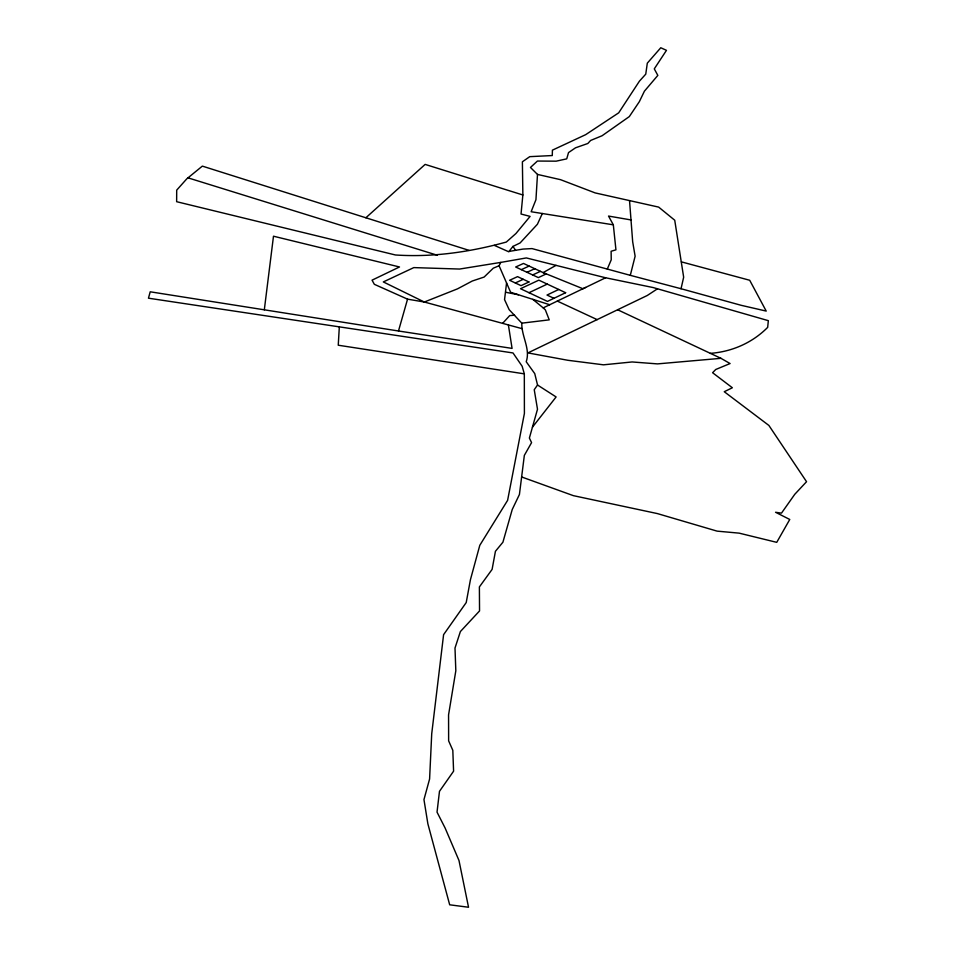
<?xml version="1.0" encoding="UTF-8"?>
<svg xmlns="http://www.w3.org/2000/svg" width="955" height="955" viewBox="0 0 955 955"><rect width="100%" height="100%" fill="white"/><g stroke="black" fill="none" stroke-linecap="round" stroke-linejoin="round"><path stroke-width="1.43" d="M339.323 326.873L338.249 345.221L524.319 373.847L524.402 413.408L507.606 500.348L479.792 545.329L470.433 579.709L466.219 602.557L443.598 634.657L431.72 733.75L429.595 779.005L423.96 799.598L427.876 823.843L449.686 904.803L468.535 907.25L458.985 860.491L445.137 828.069L437.032 812.144L439.479 791.325L453.589 771.174L452.813 750.32L448.635 740.853L448.564 714.877L455.822 670.78L454.998 648.027L460.382 631.565L479.541 610.937L479.386 586.931L492.1 569.395L495.43 551.298L502.915 542.201L512.238 509.493L519.425 494.499L524.343 455.38L531.577 442.619L529.38 438.047L537.498 409.241L534.239 389.7L537.534 385.02L534.752 373.62L526.217 361.73C530.658 348.742 521.382 336.351 521.812 323.16L509.158 309.671L504.55 299.619L506.568 282.966M469.048 250.365L202.353 166.122L186.774 178.848L176.699 190.141L176.639 201.696L395.406 254.973C432.854 257.492 470.266 251.977 506.329 242.045L515.963 233.498L530.097 216.391L521.036 214.027L522.863 194.975L522.385 161.789L529.75 156.656L552.277 155.546L552.42 150.15L585.666 134.667L618.685 112.845L639.42 81.175L645.759 74.144L647.311 63.161L660.776 47.75L666.471 50.34L654.282 68.867L657.828 75.397L644.41 91.191L639.361 101.648L629.321 116.582L602.092 135.741L590.62 140.457L587.826 143.489L575.519 147.81L568.523 152.585L566.733 158.852L556.156 161.168L537.414 161.049L530.467 167.459L537.486 174.419L535.946 199.679L531.147 211.735L613.325 224.819L615.939 249.828L611.116 251.272L611.236 259.796L607.296 269.071L532.007 248.587L523.03 249.076L509.027 251.428M264.32 309.802L273.488 236.207L399.5 266.97L372.056 280.161L374.336 284.315L407.558 299.154L424.318 302.019L522.266 328.723M681.381 261.861L749.711 280.269L766.208 311.079L741.247 305.325L681.046 288.732L683.661 277.189L674.731 220.223L658.652 207.104L595.156 192.91L560.561 179.683L537.486 174.419M681.046 288.732L630.3 275.338L635.123 256.215L632.676 241.782L629.56 201.039M524.319 373.847L522.146 366.254L513.014 352.956L148.455 298.187L150.21 291.8L398.486 330.991L407.558 299.154M542.345 213.49L537.414 224.246L520.093 242.952L512.942 246.426L508.74 251.786L494.404 245.399M500.826 262.398L459.606 269.047L413.813 267.603L383.337 281.928L424.318 302.019L457.481 288.864L472.295 281.009L484.125 277.057L493.305 268.164L499.083 265.753L500.826 262.398L526.348 257.934L605.601 277.774L653.184 287.562L768.333 320.665L767.677 327.362C752.409 342.797 732.008 351.738 710.365 353.35M532.448 427.171L556.108 396.946L537.534 385.02M502.628 323.375L509.695 315.592L514.602 315.198M365.861 217.776L425.142 164.403L522.863 194.975M657.506 288.792L647.275 295.489L527.912 352.908L567.867 360.286L603.488 364.822L632.103 361.957L657.506 363.891L720.953 358.328L730.074 363.545L715.737 369.49L712.597 372.725L732.366 387.766L724.248 391.705L768.882 425.441L806.545 481.702L794.739 494.332L781.488 513.133L775.556 512.274L789.761 519.472L776.737 542.345L739.134 533.141L717.098 531.135L657.35 513.575L573.346 495.645L521.633 476.963M556.049 265.359L543.12 272.605L582.932 288.744L605.601 277.774M585.582 287.467L543.204 307.88L532.854 299.369M558.723 289.472L547.024 295.047L553.948 298.306M528.998 292.696L547.263 284.101M515.33 282.966L523.245 279.302M532.651 274.945L540.435 271.351M526.981 272.294L534.776 268.713M521.323 269.644L529.13 266.075M521.812 323.16L549.244 319.853L545.341 309.862L543.204 307.88M398.486 330.991L512.071 348.396L508.394 324.951M630.921 219.925L608.538 216.069L613.325 224.819M505.696 292.266L518.47 294.773M607.296 269.071L630.3 275.338M188.004 177.845L437.283 255.236M549.722 304.74L510.615 292.266L499.083 265.753M557.314 301.088L597.233 319.662M617.682 309.778L720.953 358.328M512.942 246.426L515.628 250.317M565.623 292.707L547.466 301.41L520.535 288.708L538.847 280.161L565.623 292.707M528.939 281.976L521.036 285.652L509.624 280.281L517.55 276.628L528.939 281.976M546.093 273.99L538.334 277.607L515.676 267.006L523.495 263.449L546.093 273.99"/></g></svg>
